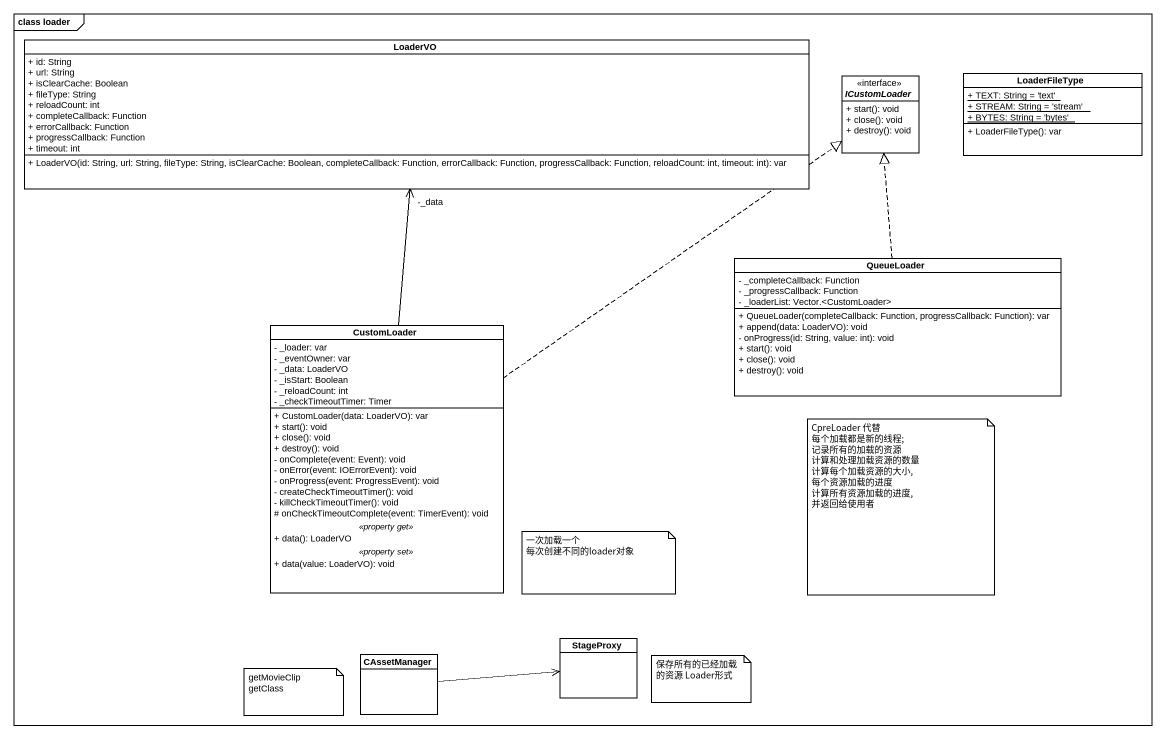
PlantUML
@startuml
mainframe class loader
hide circle
hide empty members
skinparam classAttributeIconSize 0
class LoaderVO {
  + id: String
  + url: String
  + isClearCache: Boolean
  + fileType: String
  + reloadCount: int
  + completeCallback: Function
  + errorCallback: Function
  + progressCallback: Function
  + timeout: int
  + LoaderVO(id: String, url: String, fileType: String, isClearCache: Boolean, completeCallback: Function, errorCallback: Function, progressCallback: Function, reloadCount: int, timeout: int): var
}
interface ICustomLoader {
  + start(): void
  + close(): void
  + destroy(): void
}
class LoaderFileType {
  {static} + TEXT: String = 'text'
  {static} + STREAM: String = 'stream'
  {static} + BYTES: String = 'bytes'
  + LoaderFileType(): var
}
class QueueLoader {
  - _completeCallback: Function
  - _progressCallback: Function
  - _loaderList: Vector.<CustomLoader>
  + QueueLoader(completeCallback: Function, progressCallback: Function): var
  + append(data: LoaderVO): void
  - onProgress(id: String, value: int): void
  + start(): void
  + close(): void
  + destroy(): void
}
class CustomLoader {
  - _loader: var
  - _eventOwner: var
  - _data: LoaderVO
  - _isStart: Boolean
  - _reloadCount: int
  - _checkTimeoutTimer: Timer
  --
  + CustomLoader(data: LoaderVO): var
  + start(): void
  + close(): void
  + destroy(): void
  - onComplete(event: Event): void
  - onError(event: IOErrorEvent): void
  - onProgress(event: ProgressEvent): void
  - createCheckTimeoutTimer(): void
  - killCheckTimeoutTimer(): void
  # onCheckTimeoutComplete(event: TimerEvent): void
  .. <<property get>> ..
  + data(): LoaderVO
  .. <<property set>> ..
  + data(value: LoaderVO): void
}
class StageProxy
class CAssetManager
QueueLoader .up.|> ICustomLoader
CustomLoader -up-> "-_data" LoaderVO
CustomLoader .up.|> ICustomLoader
CAssetManager -right-> StageProxy
note as N1
  CpreLoader 代替
  每个加载都是新的线程;
  记录所有的加载的资源
  计算和处理加载资源的数量
  计算每个加载资源的大小,每个资源加载的进度
  计算所有资源加载的进度,并返回给使用者
end note
note as N2
  一次加载一个
  每次创建不同的loader对象
end note
note as N3
  getMovieClip
  getClass
end note
note as N4
  保存所有的已经加载的资源 Loader形式
end note
@enduml
